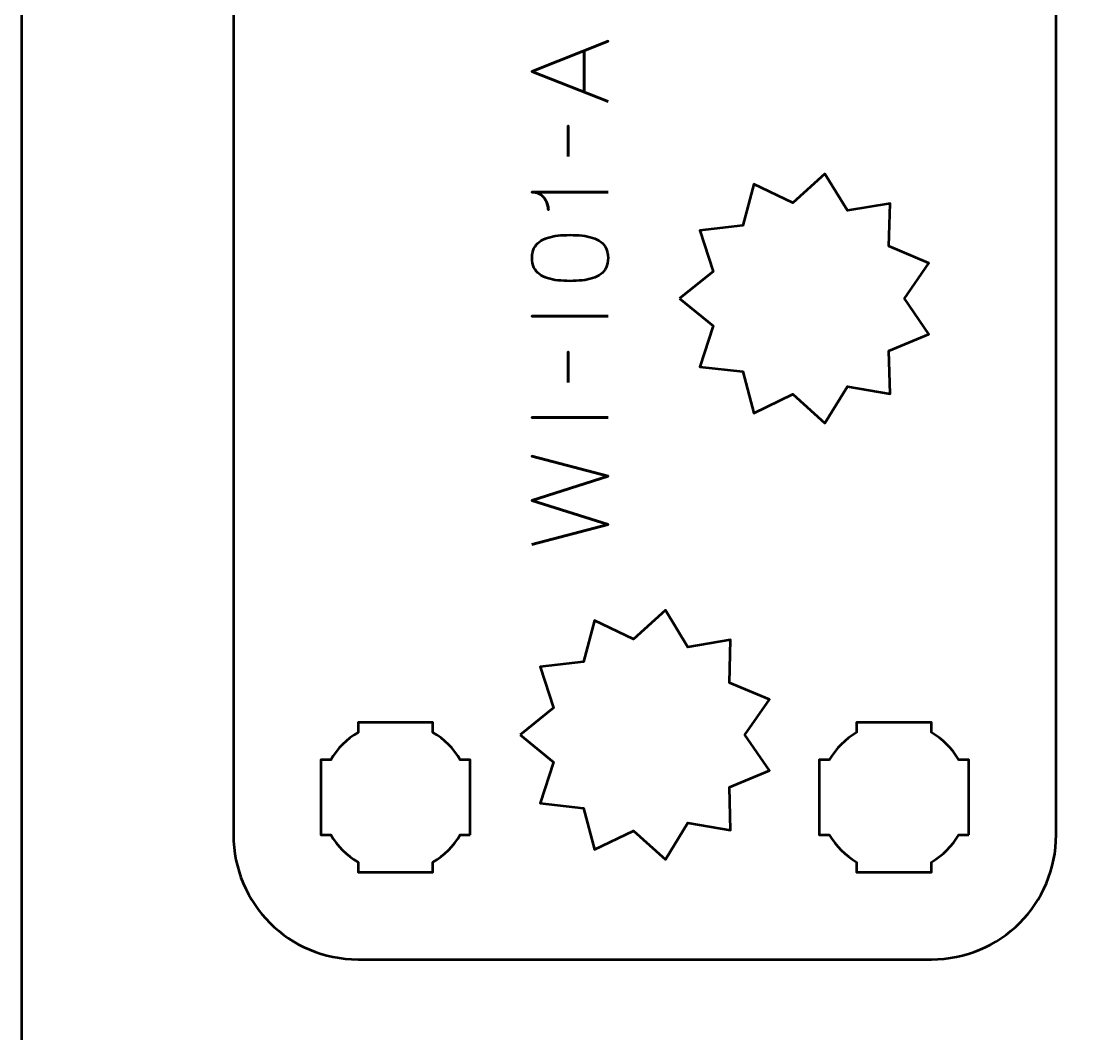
# Model space of a CAD drawing. Header units: centimetres. Extents: x -21 to 0, y -29.7 to 0.
# Drawn here: x -21 to -16.68, y -16.197 to -12.139 of the extents above; entities that cross this region are included whole.
import ezdxf

# ---------------------------------------------------------------- set-up
doc = ezdxf.new("R2010")
doc.units = ezdxf.units.CM
doc.header["$MEASUREMENT"] = 0
doc.layers.add('Layer 1', color=7, linetype='Continuous')

msp = doc.modelspace()

# ---------------------------------------------------------------- linework, layer by layer
at = {"layer": 'Layer 1', "color": 1, "lineweight": 53}
msp.add_open_spline([(-21.00003, -29.19995), (-21.00003, -29.19995), (-21.00003, -10.09992), (-21.00003, -10.09992), (-21.00003, -10.09992), (-21.00003, -10.01709), (-20.93286, -9.94992), (-20.85003, -9.94992), (-20.85003, -9.94992), (-20.7672, -9.94992), (-20.70003, -9.88275), (-20.70003, -9.79992), (-20.70003, -9.79992), (-20.70003, -9.71709), (-20.7672, -9.64992), (-20.85003, -9.64992), (-20.85003, -9.64992), (-20.93286, -9.64992), (-21.00003, -9.58275), (-21.00003, -9.49992), (-21.00003, -9.49992), (-21.00003, -9.41709), (-20.93286, -9.34992), (-20.85003, -9.34992), (-20.85003, -9.34992), (-20.7672, -9.34992), (-20.70003, -9.28275), (-20.70003, -9.19992), (-20.70003, -9.19992), (-20.70003, -9.11709), (-20.7672, -9.04992), (-20.85003, -9.04992), (-20.85003, -9.04992), (-20.93286, -9.04992), (-21.00003, -8.98275), (-21.00003, -8.89992), (-21.00003, -8.89992), (-21.00003, -8.81709), (-20.93286, -8.74992), (-20.85003, -8.74992), (-20.85003, -8.74992), (-20.7672, -8.74992), (-20.70003, -8.68275), (-20.70003, -8.59992), (-20.70003, -8.59992), (-20.70003, -8.51709), (-20.7672, -8.44992), (-20.85003, -8.44992), (-20.85003, -8.44992), (-20.93286, -8.44992), (-21.00003, -8.38275), (-21.00003, -8.29992), (-21.00003, -8.29992), (-21.00003, -8.21709), (-20.93286, -8.14992), (-20.85003, -8.14992), (-20.85003, -8.14992), (-20.7672, -8.14992), (-20.70003, -8.08275), (-20.70003, -7.99992), (-20.70003, -7.99992), (-20.70003, -7.91709), (-20.7672, -7.84992), (-20.85003, -7.84992), (-20.85003, -7.84992), (-20.93286, -7.84992), (-21.00003, -7.78275), (-21.00003, -7.69992), (-21.00003, -7.69992), (-21.00003, -7.61709), (-20.93286, -7.54992), (-20.85003, -7.54992), (-20.85003, -7.54992), (-20.7672, -7.54992), (-20.70003, -7.48275), (-20.70003, -7.39992), (-20.70003, -7.39992), (-20.70003, -7.31709), (-20.7672, -7.24992), (-20.85003, -7.24992), (-20.85003, -7.24992), (-20.93286, -7.24992), (-21.00003, -7.18275), (-21.00003, -7.09992), (-21.00003, -7.09992), (-21.00003, -7.01709), (-20.93286, -6.94992), (-20.85003, -6.94992), (-20.85003, -6.94992), (-20.7672, -6.94992), (-20.70003, -6.88275), (-20.70003, -6.79992), (-20.70003, -6.79992), (-20.70003, -6.71709), (-20.7672, -6.64992), (-20.85003, -6.64992), (-20.85003, -6.64992), (-20.93286, -6.64992), (-21.00003, -6.58275), (-21.00003, -6.49992), (-21.00003, -6.49992), (-21.00003, -6.41709), (-20.93286, -6.34992), (-20.85003, -6.34992), (-20.85003, -6.34992), (-20.7672, -6.34992), (-20.70003, -6.28275), (-20.70003, -6.19992), (-20.70003, -6.19992), (-20.70003, -6.11709), (-20.7672, -6.04992), (-20.85003, -6.04992), (-20.85003, -6.04992), (-20.93286, -6.04992), (-21.00003, -5.98275), (-21.00003, -5.89992), (-21.00003, -5.89992), (-21.00003, -5.81709), (-20.93286, -5.74992), (-20.85003, -5.74992), (-20.85003, -5.74992), (-20.7672, -5.74992), (-20.70003, -5.68275), (-20.70003, -5.59992), (-20.70003, -5.59992), (-20.70003, -5.51709), (-20.7672, -5.44992), (-20.85003, -5.44992), (-20.85003, -5.44992), (-20.93286, -5.44992), (-21.00003, -5.38275), (-21.00003, -5.29992), (-21.00003, -5.29992), (-21.00003, -5.21709), (-20.93286, -5.14992), (-20.85003, -5.14992), (-20.85003, -5.14992), (-20.7672, -5.14992), (-20.70003, -5.08275), (-20.70003, -4.99992), (-20.70003, -4.99992), (-20.70003, -4.91709), (-20.7672, -4.84992), (-20.85003, -4.84992), (-20.85003, -4.84992), (-20.93286, -4.84992), (-21.00003, -4.78275), (-21.00003, -4.69992), (-21.00003, -4.69992), (-21.00003, -4.61709), (-20.93286, -4.54992), (-20.85003, -4.54992), (-20.85003, -4.54992), (-20.7672, -4.54992), (-20.70003, -4.48275), (-20.70003, -4.39992), (-20.70003, -4.39992), (-20.70003, -4.31709), (-20.7672, -4.24992), (-20.85003, -4.24992), (-20.85003, -4.24992), (-20.93286, -4.24992), (-21.00003, -4.18275), (-21.00003, -4.09992), (-21.00003, -4.09992), (-21.00003, -4.01709), (-20.93286, -3.94992), (-20.85003, -3.94992), (-20.85003, -3.94992), (-20.7672, -3.94992), (-20.70003, -3.88275), (-20.70003, -3.79992), (-20.70003, -3.79992), (-20.70003, -3.71709), (-20.7672, -3.64992), (-20.85003, -3.64992), (-20.85003, -3.64992), (-20.93286, -3.64992), (-21.00003, -3.58275), (-21.00003, -3.49992), (-21.00003, -3.49992), (-21.00003, -3.41709), (-20.93286, -3.34992), (-20.85003, -3.34992), (-20.85003, -3.34992), (-20.7672, -3.34992), (-20.70003, -3.28275), (-20.70003, -3.19992), (-20.70003, -3.19992), (-20.70003, -3.11709), (-20.7672, -3.04992), (-20.85003, -3.04992), (-20.85003, -3.04992), (-20.93286, -3.04992), (-21.00003, -2.98275), (-21.00003, -2.89992), (-21.00003, -2.89992), (-21.00003, -2.81709), (-20.93286, -2.74992), (-20.85003, -2.74992), (-20.85003, -2.74992), (-20.7672, -2.74992), (-20.70003, -2.68275), (-20.70003, -2.59992), (-20.70003, -2.59992), (-20.70003, -2.51709), (-20.7672, -2.44992), (-20.85003, -2.44992), (-20.85003, -2.44992), (-20.93286, -2.44992), (-21.00003, -2.38275), (-21.00003, -2.29992), (-21.00003, -2.29992), (-21.00003, -2.21709), (-20.93286, -2.14992), (-20.85003, -2.14992), (-20.85003, -2.14992), (-20.7672, -2.14992), (-20.70003, -2.08275), (-20.70003, -1.99992), (-20.70003, -1.99992), (-20.70003, -1.91709), (-20.7672, -1.84992), (-20.85003, -1.84992), (-20.85003, -1.84992), (-20.93286, -1.84992), (-21.00003, -1.78275), (-21.00003, -1.69992), (-21.00003, -1.69992), (-21.00003, -1.61709), (-20.93286, -1.54992), (-20.85003, -1.54992), (-20.85003, -1.54992), (-20.7672, -1.54992), (-20.70003, -1.48275), (-20.70003, -1.39992), (-20.70003, -1.39992), (-20.70003, -1.31709), (-20.7672, -1.24992), (-20.85003, -1.24992), (-20.85003, -1.24992), (-20.93286, -1.24992), (-21.00003, -1.18275), (-21.00003, -1.09992), (-21.00003, -1.09992), (-21.00003, -1.09992), (-21.00003, -0.49992), (-21.00003, -0.49992), (-21.00003, -0.49992), (-21.00003, -0.22295), (-20.77694, 0.00004), (-20.49994, 0.00004), (-20.49994, 0.00004), (-20.49994, 0.00004), (-0.50008, 0.00004), (-0.50008, 0.00004), (-0.50008, 0.00004), (-0.22294, 0.00004), (0.00002, -0.22295), (0.00002, -0.49992), (0.00002, -0.49992), (0.00002, -0.49992), (0.00002, -29.19995), (0.00002, -29.19995), (0.00002, -29.19995), (0.00002, -29.47695), (-0.22294, -29.70004), (-0.50008, -29.70004), (-0.50008, -29.70004), (-0.50008, -29.70004), (-20.49994, -29.70004), (-20.49994, -29.70004), (-20.49994, -29.70004), (-20.77694, -29.70004), (-21.00003, -29.47695), (-21.00003, -29.19995)], degree=3, knots=[0, 0, 0, 0, 0.0144928, 0.0144928, 0.0144928, 0.0144928, 0.0289855, 0.0289855, 0.0289855, 0.0289855, 0.0434783, 0.0434783, 0.0434783, 0.0434783, 0.057971, 0.057971, 0.057971, 0.057971, 0.0724638, 0.0724638, 0.0724638, 0.0724638, 0.0869565, 0.0869565, 0.0869565, 0.0869565, 0.1014493, 0.1014493, 0.1014493, 0.1014493, 0.115942, 0.115942, 0.115942, 0.115942, 0.1304348, 0.1304348, 0.1304348, 0.1304348, 0.1449275, 0.1449275, 0.1449275, 0.1449275, 0.1594203, 0.1594203, 0.1594203, 0.1594203, 0.173913, 0.173913, 0.173913, 0.173913, 0.1884058, 0.1884058, 0.1884058, 0.1884058, 0.2028986, 0.2028986, 0.2028986, 0.2028986, 0.2173913, 0.2173913, 0.2173913, 0.2173913, 0.2318841, 0.2318841, 0.2318841, 0.2318841, 0.2463768, 0.2463768, 0.2463768, 0.2463768, 0.2608696, 0.2608696, 0.2608696, 0.2608696, 0.2753623, 0.2753623, 0.2753623, 0.2753623, 0.2898551, 0.2898551, 0.2898551, 0.2898551, 0.3043478, 0.3043478, 0.3043478, 0.3043478, 0.3188406, 0.3188406, 0.3188406, 0.3188406, 0.3333333, 0.3333333, 0.3333333, 0.3333333, 0.3478261, 0.3478261, 0.3478261, 0.3478261, 0.3623188, 0.3623188, 0.3623188, 0.3623188, 0.3768116, 0.3768116, 0.3768116, 0.3768116, 0.3913043, 0.3913043, 0.3913043, 0.3913043, 0.4057971, 0.4057971, 0.4057971, 0.4057971, 0.4202899, 0.4202899, 0.4202899, 0.4202899, 0.4347826, 0.4347826, 0.4347826, 0.4347826, 0.4492754, 0.4492754, 0.4492754, 0.4492754, 0.4637681, 0.4637681, 0.4637681, 0.4637681, 0.4782609, 0.4782609, 0.4782609, 0.4782609, 0.4927536, 0.4927536, 0.4927536, 0.4927536, 0.5072464, 0.5072464, 0.5072464, 0.5072464, 0.5217391, 0.5217391, 0.5217391, 0.5217391, 0.5362319, 0.5362319, 0.5362319, 0.5362319, 0.5507246, 0.5507246, 0.5507246, 0.5507246, 0.5652174, 0.5652174, 0.5652174, 0.5652174, 0.5797101, 0.5797101, 0.5797101, 0.5797101, 0.5942029, 0.5942029, 0.5942029, 0.5942029, 0.6086957, 0.6086957, 0.6086957, 0.6086957, 0.6231884, 0.6231884, 0.6231884, 0.6231884, 0.6376812, 0.6376812, 0.6376812, 0.6376812, 0.6521739, 0.6521739, 0.6521739, 0.6521739, 0.6666667, 0.6666667, 0.6666667, 0.6666667, 0.6811594, 0.6811594, 0.6811594, 0.6811594, 0.6956522, 0.6956522, 0.6956522, 0.6956522, 0.7101449, 0.7101449, 0.7101449, 0.7101449, 0.7246377, 0.7246377, 0.7246377, 0.7246377, 0.7391304, 0.7391304, 0.7391304, 0.7391304, 0.7536232, 0.7536232, 0.7536232, 0.7536232, 0.7681159, 0.7681159, 0.7681159, 0.7681159, 0.7826087, 0.7826087, 0.7826087, 0.7826087, 0.7971014, 0.7971014, 0.7971014, 0.7971014, 0.8115942, 0.8115942, 0.8115942, 0.8115942, 0.826087, 0.826087, 0.826087, 0.826087, 0.8405797, 0.8405797, 0.8405797, 0.8405797, 0.8550725, 0.8550725, 0.8550725, 0.8550725, 0.8695652, 0.8695652, 0.8695652, 0.8695652, 0.884058, 0.884058, 0.884058, 0.884058, 0.8985507, 0.8985507, 0.8985507, 0.8985507, 0.9130435, 0.9130435, 0.9130435, 0.9130435, 0.9275362, 0.9275362, 0.9275362, 0.9275362, 0.942029, 0.942029, 0.942029, 0.942029, 0.9565217, 0.9565217, 0.9565217, 0.9565217, 0.9710145, 0.9710145, 0.9710145, 0.9710145, 0.9855072, 0.9855072, 0.9855072, 0.9855072, 1, 1, 1, 1], dxfattribs=at)
at = {"layer": 'Layer 1', "color": 3, "lineweight": 53}
msp.add_open_spline([(-20.15003, -15.39994), (-20.15003, -15.39994), (-20.15003, -11.10007), (-20.15003, -11.10007), (-20.15003, -11.10007), (-20.15003, -10.82293), (-19.92694, -10.59997), (-19.64994, -10.59997), (-19.64994, -10.59997), (-19.64994, -10.59997), (-17.35007, -10.59997), (-17.35007, -10.59997), (-17.35007, -10.59997), (-17.07293, -10.59997), (-16.84997, -10.82293), (-16.84997, -11.10007), (-16.84997, -11.10007), (-16.84997, -11.10007), (-16.84997, -15.39994), (-16.84997, -15.39994), (-16.84997, -15.39994), (-16.84997, -15.67694), (-17.07293, -15.90003), (-17.35007, -15.90003), (-17.35007, -15.90003), (-17.35007, -15.90003), (-19.64994, -15.90003), (-19.64994, -15.90003), (-19.64994, -15.90003), (-19.92694, -15.90003), (-20.15003, -15.67694), (-20.15003, -15.39994)], degree=3, knots=[0, 0, 0, 0, 0.125, 0.125, 0.125, 0.125, 0.25, 0.25, 0.25, 0.25, 0.375, 0.375, 0.375, 0.375, 0.5, 0.5, 0.5, 0.5, 0.625, 0.625, 0.625, 0.625, 0.75, 0.75, 0.75, 0.75, 0.875, 0.875, 0.875, 0.875, 1, 1, 1, 1], dxfattribs=at)
at = {"layer": 'Layer 1', "color": 5, "lineweight": 53}
for points, knots in [([(-18.64739, -12.46028), (-18.64739, -12.46028), (-18.95261, -12.33921), (-18.95261, -12.33921), (-18.95261, -12.33921), (-18.95261, -12.33921), (-18.64739, -12.21771), (-18.64739, -12.21771), (-18.64739, -12.21771), (-18.64739, -12.21771), (-18.95261, -12.33921), (-18.95261, -12.33921), (-18.95261, -12.33921), (-18.95261, -12.33921), (-18.64739, -12.46028), (-18.64739, -12.46028)], [0, 0, 0, 0, 0.25, 0.25, 0.25, 0.25, 0.5, 0.5, 0.5, 0.5, 0.75, 0.75, 0.75, 0.75, 1, 1, 1, 1]), ([(-18.74349, -12.42218), (-18.74349, -12.42218), (-18.74349, -12.25624), (-18.74349, -12.25624), (-18.74349, -12.25624), (-18.74349, -12.25624), (-18.74349, -12.42218), (-18.74349, -12.42218)], [0, 0, 0, 0, 0.5, 0.5, 0.5, 0.5, 1, 1, 1, 1]), ([(-18.80699, -12.68041), (-18.80699, -12.68041), (-18.80699, -12.55722), (-18.80699, -12.55722), (-18.80699, -12.55722), (-18.80699, -12.55722), (-18.80699, -12.68041), (-18.80699, -12.68041)], [0, 0, 0, 0, 0.5, 0.5, 0.5, 0.5, 1, 1, 1, 1]), ([(-18.64739, -12.82264), (-18.64739, -12.82264), (-18.95261, -12.82264), (-18.95261, -12.82264), (-18.95261, -12.82264), (-18.94224, -12.82271), (-18.93335, -12.82455), (-18.92594, -12.82808), (-18.92594, -12.82808), (-18.91846, -12.83153), (-18.91232, -12.83612), (-18.90739, -12.84176), (-18.90739, -12.84176), (-18.90245, -12.84741), (-18.8985, -12.85348), (-18.89553, -12.85997), (-18.89553, -12.85997), (-18.89264, -12.86646), (-18.89045, -12.87274), (-18.88911, -12.87881), (-18.88911, -12.87881), (-18.8877, -12.88494), (-18.88685, -12.89017), (-18.88657, -12.89461), (-18.88657, -12.89461), (-18.88685, -12.89017), (-18.8877, -12.88494), (-18.88911, -12.87881), (-18.88911, -12.87881), (-18.89045, -12.87274), (-18.89264, -12.86646), (-18.89553, -12.85997), (-18.89553, -12.85997), (-18.8985, -12.85348), (-18.90245, -12.84741), (-18.90739, -12.84176), (-18.90739, -12.84176), (-18.91232, -12.83612), (-18.91846, -12.83153), (-18.92594, -12.82808), (-18.92594, -12.82808), (-18.93335, -12.82455), (-18.94224, -12.82271), (-18.95261, -12.82264), (-18.95261, -12.82264), (-18.95261, -12.82264), (-18.64739, -12.82264), (-18.64739, -12.82264)], [0, 0, 0, 0, 0.0833333, 0.0833333, 0.0833333, 0.0833333, 0.1666667, 0.1666667, 0.1666667, 0.1666667, 0.25, 0.25, 0.25, 0.25, 0.3333333, 0.3333333, 0.3333333, 0.3333333, 0.4166667, 0.4166667, 0.4166667, 0.4166667, 0.5, 0.5, 0.5, 0.5, 0.5833333, 0.5833333, 0.5833333, 0.5833333, 0.6666667, 0.6666667, 0.6666667, 0.6666667, 0.75, 0.75, 0.75, 0.75, 0.8333333, 0.8333333, 0.8333333, 0.8333333, 0.9166667, 0.9166667, 0.9166667, 0.9166667, 1, 1, 1, 1]), ([(-18.64739, -13.08722), (-18.64746, -13.07241), (-18.65007, -13.05964), (-18.65515, -13.04898), (-18.65515, -13.04898), (-18.66023, -13.0384), (-18.6675, -13.02958), (-18.67674, -13.02253), (-18.67674, -13.02253), (-18.68605, -13.01554), (-18.69706, -13.01004), (-18.70976, -13.00595), (-18.70976, -13.00595), (-18.72246, -13.00192), (-18.73636, -12.99903), (-18.7516, -12.99741), (-18.7516, -12.99741), (-18.76684, -12.99571), (-18.78286, -12.99487), (-18.79979, -12.99494), (-18.79979, -12.99494), (-18.81665, -12.99487), (-18.83267, -12.99571), (-18.84784, -12.99741), (-18.84784, -12.99741), (-18.86301, -12.99903), (-18.87698, -13.00192), (-18.88968, -13.00595), (-18.88968, -13.00595), (-18.90231, -13.01004), (-18.91331, -13.01554), (-18.9227, -13.02253), (-18.9227, -13.02253), (-18.93201, -13.02958), (-18.93928, -13.0384), (-18.94436, -13.04898), (-18.94436, -13.04898), (-18.94951, -13.05964), (-18.95212, -13.07241), (-18.95219, -13.08722), (-18.95219, -13.08722), (-18.95212, -13.10204), (-18.94951, -13.11481), (-18.94436, -13.12547), (-18.94436, -13.12547), (-18.93928, -13.13605), (-18.93201, -13.14487), (-18.9227, -13.15192), (-18.9227, -13.15192), (-18.91331, -13.15891), (-18.90231, -13.16441), (-18.88968, -13.1685), (-18.88968, -13.1685), (-18.87698, -13.17253), (-18.86301, -13.17542), (-18.84784, -13.17704), (-18.84784, -13.17704), (-18.83267, -13.17873), (-18.81665, -13.17958), (-18.79979, -13.17951), (-18.79979, -13.17951), (-18.78286, -13.17958), (-18.76684, -13.17873), (-18.7516, -13.17704), (-18.7516, -13.17704), (-18.73636, -13.17542), (-18.72246, -13.17253), (-18.70976, -13.1685), (-18.70976, -13.1685), (-18.69706, -13.16441), (-18.68605, -13.15891), (-18.67674, -13.15192), (-18.67674, -13.15192), (-18.6675, -13.14487), (-18.66023, -13.13605), (-18.65515, -13.12547), (-18.65515, -13.12547), (-18.65007, -13.11481), (-18.64746, -13.10204), (-18.64739, -13.08722)], [0, 0, 0, 0, 0.05, 0.05, 0.05, 0.05, 0.1, 0.1, 0.1, 0.1, 0.15, 0.15, 0.15, 0.15, 0.2, 0.2, 0.2, 0.2, 0.25, 0.25, 0.25, 0.25, 0.3, 0.3, 0.3, 0.3, 0.35, 0.35, 0.35, 0.35, 0.4, 0.4, 0.4, 0.4, 0.45, 0.45, 0.45, 0.45, 0.5, 0.5, 0.5, 0.5, 0.55, 0.55, 0.55, 0.55, 0.6, 0.6, 0.6, 0.6, 0.65, 0.65, 0.65, 0.65, 0.7, 0.7, 0.7, 0.7, 0.75, 0.75, 0.75, 0.75, 0.8, 0.8, 0.8, 0.8, 0.85, 0.85, 0.85, 0.85, 0.9, 0.9, 0.9, 0.9, 0.95, 0.95, 0.95, 0.95, 1, 1, 1, 1]), ([(-18.64739, -13.08722), (-18.64746, -13.07241), (-18.65007, -13.05964), (-18.65515, -13.04898), (-18.65515, -13.04898), (-18.66023, -13.0384), (-18.6675, -13.02958), (-18.67674, -13.02253), (-18.67674, -13.02253), (-18.68605, -13.01554), (-18.69706, -13.01004), (-18.70976, -13.00595), (-18.70976, -13.00595), (-18.72246, -13.00192), (-18.73636, -12.99903), (-18.7516, -12.99741), (-18.7516, -12.99741), (-18.76684, -12.99571), (-18.78286, -12.99487), (-18.79979, -12.99494), (-18.79979, -12.99494), (-18.81665, -12.99487), (-18.83267, -12.99571), (-18.84784, -12.99741), (-18.84784, -12.99741), (-18.86301, -12.99903), (-18.87698, -13.00192), (-18.88968, -13.00595), (-18.88968, -13.00595), (-18.90231, -13.01004), (-18.91331, -13.01554), (-18.9227, -13.02253), (-18.9227, -13.02253), (-18.93201, -13.02958), (-18.93928, -13.0384), (-18.94436, -13.04898), (-18.94436, -13.04898), (-18.94951, -13.05964), (-18.95212, -13.07241), (-18.95219, -13.08722), (-18.95219, -13.08722), (-18.95212, -13.10204), (-18.94951, -13.11481), (-18.94436, -13.12547), (-18.94436, -13.12547), (-18.93928, -13.13605), (-18.93201, -13.14487), (-18.9227, -13.15192), (-18.9227, -13.15192), (-18.91331, -13.15891), (-18.90231, -13.16441), (-18.88968, -13.1685), (-18.88968, -13.1685), (-18.87698, -13.17253), (-18.86301, -13.17542), (-18.84784, -13.17704), (-18.84784, -13.17704), (-18.83267, -13.17873), (-18.81665, -13.17958), (-18.79979, -13.17951), (-18.79979, -13.17951), (-18.78286, -13.17958), (-18.76684, -13.17873), (-18.7516, -13.17704), (-18.7516, -13.17704), (-18.73636, -13.17542), (-18.72246, -13.17253), (-18.70976, -13.1685), (-18.70976, -13.1685), (-18.69706, -13.16441), (-18.68605, -13.15891), (-18.67674, -13.15192), (-18.67674, -13.15192), (-18.6675, -13.14487), (-18.66023, -13.13605), (-18.65515, -13.12547), (-18.65515, -13.12547), (-18.65007, -13.11481), (-18.64746, -13.10204), (-18.64739, -13.08722)], [0, 0, 0, 0, 0.05, 0.05, 0.05, 0.05, 0.1, 0.1, 0.1, 0.1, 0.15, 0.15, 0.15, 0.15, 0.2, 0.2, 0.2, 0.2, 0.25, 0.25, 0.25, 0.25, 0.3, 0.3, 0.3, 0.3, 0.35, 0.35, 0.35, 0.35, 0.4, 0.4, 0.4, 0.4, 0.45, 0.45, 0.45, 0.45, 0.5, 0.5, 0.5, 0.5, 0.55, 0.55, 0.55, 0.55, 0.6, 0.6, 0.6, 0.6, 0.65, 0.65, 0.65, 0.65, 0.7, 0.7, 0.7, 0.7, 0.75, 0.75, 0.75, 0.75, 0.8, 0.8, 0.8, 0.8, 0.85, 0.85, 0.85, 0.85, 0.9, 0.9, 0.9, 0.9, 0.95, 0.95, 0.95, 0.95, 1, 1, 1, 1]), ([(-18.64739, -13.32048), (-18.64739, -13.32048), (-18.95261, -13.32048), (-18.95261, -13.32048), (-18.95261, -13.32048), (-18.95261, -13.32048), (-18.64739, -13.32048), (-18.64739, -13.32048)], [0, 0, 0, 0, 0.5, 0.5, 0.5, 0.5, 1, 1, 1, 1]), ([(-18.80699, -13.58633), (-18.80699, -13.58633), (-18.80699, -13.46314), (-18.80699, -13.46314), (-18.80699, -13.46314), (-18.80699, -13.46314), (-18.80699, -13.58633), (-18.80699, -13.58633)], [0, 0, 0, 0, 0.5, 0.5, 0.5, 0.5, 1, 1, 1, 1]), ([(-18.64739, -13.7273), (-18.64739, -13.7273), (-18.95261, -13.7273), (-18.95261, -13.7273), (-18.95261, -13.7273), (-18.95261, -13.7273), (-18.64739, -13.7273), (-18.64739, -13.7273)], [0, 0, 0, 0, 0.5, 0.5, 0.5, 0.5, 1, 1, 1, 1]), ([(-18.95261, -14.23657), (-18.95261, -14.23657), (-18.64739, -14.15614), (-18.64739, -14.15614), (-18.64739, -14.15614), (-18.64739, -14.15614), (-18.95261, -14.0592), (-18.95261, -14.0592), (-18.95261, -14.0592), (-18.95261, -14.0592), (-18.64739, -13.96225), (-18.64739, -13.96225), (-18.64739, -13.96225), (-18.64739, -13.96225), (-18.95261, -13.88182), (-18.95261, -13.88182), (-18.95261, -13.88182), (-18.95261, -13.88182), (-18.64739, -13.96225), (-18.64739, -13.96225), (-18.64739, -13.96225), (-18.64739, -13.96225), (-18.95261, -14.0592), (-18.95261, -14.0592), (-18.95261, -14.0592), (-18.95261, -14.0592), (-18.64739, -14.15614), (-18.64739, -14.15614), (-18.64739, -14.15614), (-18.64739, -14.15614), (-18.95261, -14.23657), (-18.95261, -14.23657)], [0, 0, 0, 0, 0.125, 0.125, 0.125, 0.125, 0.25, 0.25, 0.25, 0.25, 0.375, 0.375, 0.375, 0.375, 0.5, 0.5, 0.5, 0.5, 0.625, 0.625, 0.625, 0.625, 0.75, 0.75, 0.75, 0.75, 0.875, 0.875, 0.875, 0.875, 1, 1, 1, 1])]:
    msp.add_open_spline(points, degree=3, knots=knots, dxfattribs=at)
at = {"layer": 'Layer 1', "lineweight": 53}
for points, knots in [([(-18.36031, -13.25), (-18.36031, -13.25), (-18.22584, -13.14076), (-18.22584, -13.14076), (-18.22584, -13.14076), (-18.22584, -13.14076), (-18.27929, -12.97689), (-18.27929, -12.97689), (-18.27929, -12.97689), (-18.27929, -12.97689), (-18.1065, -12.95696), (-18.1065, -12.95696), (-18.1065, -12.95696), (-18.1065, -12.95696), (-18.06198, -12.7905), (-18.06198, -12.7905), (-18.06198, -12.7905), (-18.06198, -12.7905), (-17.90573, -12.8662), (-17.90573, -12.8662), (-17.90573, -12.8662), (-17.90573, -12.8662), (-17.77734, -12.75), (-17.77734, -12.75), (-17.77734, -12.75), (-17.77734, -12.75), (-17.68724, -12.89729), (-17.68724, -12.89729), (-17.68724, -12.89729), (-17.68724, -12.89729), (-17.51578, -12.86824), (-17.51578, -12.86824), (-17.51578, -12.86824), (-17.51578, -12.86824), (-17.52043, -13.04037), (-17.52043, -13.04037), (-17.52043, -13.04037), (-17.52043, -13.04037), (-17.36031, -13.10769), (-17.36031, -13.10769), (-17.36031, -13.10769), (-17.36031, -13.10769), (-17.45824, -13.25), (-17.45824, -13.25), (-17.45824, -13.25), (-17.45824, -13.25), (-17.36031, -13.39231), (-17.36031, -13.39231), (-17.36031, -13.39231), (-17.36031, -13.39231), (-17.52043, -13.45963), (-17.52043, -13.45963), (-17.52043, -13.45963), (-17.52043, -13.45963), (-17.51578, -13.63176), (-17.51578, -13.63176), (-17.51578, -13.63176), (-17.51578, -13.63176), (-17.68724, -13.60271), (-17.68724, -13.60271), (-17.68724, -13.60271), (-17.68724, -13.60271), (-17.77734, -13.75), (-17.77734, -13.75), (-17.77734, -13.75), (-17.77734, -13.75), (-17.90573, -13.6338), (-17.90573, -13.6338), (-17.90573, -13.6338), (-17.90573, -13.6338), (-18.06198, -13.7095), (-18.06198, -13.7095), (-18.06198, -13.7095), (-18.06198, -13.7095), (-18.1065, -13.54304), (-18.1065, -13.54304), (-18.1065, -13.54304), (-18.1065, -13.54304), (-18.27929, -13.52311), (-18.27929, -13.52311), (-18.27929, -13.52311), (-18.27929, -13.52311), (-18.22584, -13.35924), (-18.22584, -13.35924), (-18.22584, -13.35924), (-18.22584, -13.35924), (-18.36031, -13.25), (-18.36031, -13.25)], [0, 0, 0, 0, 0.0454545, 0.0454545, 0.0454545, 0.0454545, 0.0909091, 0.0909091, 0.0909091, 0.0909091, 0.1363636, 0.1363636, 0.1363636, 0.1363636, 0.1818182, 0.1818182, 0.1818182, 0.1818182, 0.2272727, 0.2272727, 0.2272727, 0.2272727, 0.2727273, 0.2727273, 0.2727273, 0.2727273, 0.3181818, 0.3181818, 0.3181818, 0.3181818, 0.3636364, 0.3636364, 0.3636364, 0.3636364, 0.4090909, 0.4090909, 0.4090909, 0.4090909, 0.4545455, 0.4545455, 0.4545455, 0.4545455, 0.5, 0.5, 0.5, 0.5, 0.5454545, 0.5454545, 0.5454545, 0.5454545, 0.5909091, 0.5909091, 0.5909091, 0.5909091, 0.6363636, 0.6363636, 0.6363636, 0.6363636, 0.6818182, 0.6818182, 0.6818182, 0.6818182, 0.7272727, 0.7272727, 0.7272727, 0.7272727, 0.7727273, 0.7727273, 0.7727273, 0.7727273, 0.8181818, 0.8181818, 0.8181818, 0.8181818, 0.8636364, 0.8636364, 0.8636364, 0.8636364, 0.9090909, 0.9090909, 0.9090909, 0.9090909, 0.9545455, 0.9545455, 0.9545455, 0.9545455, 1, 1, 1, 1]), ([(-19, -15), (-19, -15), (-18.86553, -14.89076), (-18.86553, -14.89076), (-18.86553, -14.89076), (-18.86553, -14.89076), (-18.91898, -14.72689), (-18.91898, -14.72689), (-18.91898, -14.72689), (-18.91898, -14.72689), (-18.74619, -14.70696), (-18.74619, -14.70696), (-18.74619, -14.70696), (-18.74619, -14.70696), (-18.70167, -14.5405), (-18.70167, -14.5405), (-18.70167, -14.5405), (-18.70167, -14.5405), (-18.54542, -14.6162), (-18.54542, -14.6162), (-18.54542, -14.6162), (-18.54542, -14.6162), (-18.41703, -14.5), (-18.41703, -14.5), (-18.41703, -14.5), (-18.41703, -14.5), (-18.32693, -14.64729), (-18.32693, -14.64729), (-18.32693, -14.64729), (-18.32693, -14.64729), (-18.15547, -14.61824), (-18.15547, -14.61824), (-18.15547, -14.61824), (-18.15547, -14.61824), (-18.16012, -14.79037), (-18.16012, -14.79037), (-18.16012, -14.79037), (-18.16012, -14.79037), (-18, -14.85769), (-18, -14.85769), (-18, -14.85769), (-18, -14.85769), (-18.09793, -15), (-18.09793, -15), (-18.09793, -15), (-18.09793, -15), (-18, -15.14231), (-18, -15.14231), (-18, -15.14231), (-18, -15.14231), (-18.16012, -15.20963), (-18.16012, -15.20963), (-18.16012, -15.20963), (-18.16012, -15.20963), (-18.15547, -15.38176), (-18.15547, -15.38176), (-18.15547, -15.38176), (-18.15547, -15.38176), (-18.32693, -15.35271), (-18.32693, -15.35271), (-18.32693, -15.35271), (-18.32693, -15.35271), (-18.41703, -15.5), (-18.41703, -15.5), (-18.41703, -15.5), (-18.41703, -15.5), (-18.54542, -15.3838), (-18.54542, -15.3838), (-18.54542, -15.3838), (-18.54542, -15.3838), (-18.70167, -15.4595), (-18.70167, -15.4595), (-18.70167, -15.4595), (-18.70167, -15.4595), (-18.74619, -15.29304), (-18.74619, -15.29304), (-18.74619, -15.29304), (-18.74619, -15.29304), (-18.91898, -15.27311), (-18.91898, -15.27311), (-18.91898, -15.27311), (-18.91898, -15.27311), (-18.86553, -15.10924), (-18.86553, -15.10924), (-18.86553, -15.10924), (-18.86553, -15.10924), (-19, -15), (-19, -15)], [0, 0, 0, 0, 0.0454545, 0.0454545, 0.0454545, 0.0454545, 0.0909091, 0.0909091, 0.0909091, 0.0909091, 0.1363636, 0.1363636, 0.1363636, 0.1363636, 0.1818182, 0.1818182, 0.1818182, 0.1818182, 0.2272727, 0.2272727, 0.2272727, 0.2272727, 0.2727273, 0.2727273, 0.2727273, 0.2727273, 0.3181818, 0.3181818, 0.3181818, 0.3181818, 0.3636364, 0.3636364, 0.3636364, 0.3636364, 0.4090909, 0.4090909, 0.4090909, 0.4090909, 0.4545455, 0.4545455, 0.4545455, 0.4545455, 0.5, 0.5, 0.5, 0.5, 0.5454545, 0.5454545, 0.5454545, 0.5454545, 0.5909091, 0.5909091, 0.5909091, 0.5909091, 0.6363636, 0.6363636, 0.6363636, 0.6363636, 0.6818182, 0.6818182, 0.6818182, 0.6818182, 0.7272727, 0.7272727, 0.7272727, 0.7272727, 0.7727273, 0.7727273, 0.7727273, 0.7727273, 0.8181818, 0.8181818, 0.8181818, 0.8181818, 0.8636364, 0.8636364, 0.8636364, 0.8636364, 0.9090909, 0.9090909, 0.9090909, 0.9090909, 0.9545455, 0.9545455, 0.9545455, 0.9545455, 1, 1, 1, 1]), ([(-19.2, -15.39994), (-19.2, -15.39994), (-19.24011, -15.39994), (-19.24011, -15.39994), (-19.24011, -15.39994), (-19.26643, -15.44555), (-19.30446, -15.48347), (-19.34993, -15.50979), (-19.34993, -15.50979), (-19.34993, -15.50979), (-19.34993, -15.55001), (-19.34993, -15.55001), (-19.34993, -15.55001), (-19.34993, -15.55001), (-19.5, -15.55001), (-19.5, -15.55001), (-19.5, -15.55001), (-19.5, -15.55001), (-19.64994, -15.55001), (-19.64994, -15.55001), (-19.64994, -15.55001), (-19.64994, -15.55001), (-19.64994, -15.50979), (-19.64994, -15.50979), (-19.64994, -15.50979), (-19.69555, -15.48347), (-19.73347, -15.44555), (-19.75979, -15.39994), (-19.75979, -15.39994), (-19.75979, -15.39994), (-19.80001, -15.39994), (-19.80001, -15.39994), (-19.80001, -15.39994), (-19.80001, -15.39994), (-19.80001, -15.25001), (-19.80001, -15.25001), (-19.80001, -15.25001), (-19.80001, -15.25001), (-19.80001, -15.09993), (-19.80001, -15.09993), (-19.80001, -15.09993), (-19.80001, -15.09993), (-19.75979, -15.09993), (-19.75979, -15.09993), (-19.75979, -15.09993), (-19.73347, -15.05446), (-19.69555, -15.01643), (-19.64994, -14.99011), (-19.64994, -14.99011), (-19.64994, -14.99011), (-19.64994, -14.95), (-19.64994, -14.95), (-19.64994, -14.95), (-19.64994, -14.95), (-19.5, -14.95), (-19.5, -14.95), (-19.5, -14.95), (-19.5, -14.95), (-19.34993, -14.95), (-19.34993, -14.95), (-19.34993, -14.95), (-19.34993, -14.95), (-19.34993, -14.99011), (-19.34993, -14.99011), (-19.34993, -14.99011), (-19.30446, -15.01643), (-19.26643, -15.05446), (-19.24011, -15.09993), (-19.24011, -15.09993), (-19.24011, -15.09993), (-19.2, -15.09993), (-19.2, -15.09993), (-19.2, -15.09993), (-19.2, -15.09993), (-19.2, -15.25001), (-19.2, -15.25001), (-19.2, -15.25001), (-19.2, -15.25001), (-19.2, -15.39994), (-19.2, -15.39994)], [0, 0, 0, 0, 0.05, 0.05, 0.05, 0.05, 0.1, 0.1, 0.1, 0.1, 0.15, 0.15, 0.15, 0.15, 0.2, 0.2, 0.2, 0.2, 0.25, 0.25, 0.25, 0.25, 0.3, 0.3, 0.3, 0.3, 0.35, 0.35, 0.35, 0.35, 0.4, 0.4, 0.4, 0.4, 0.45, 0.45, 0.45, 0.45, 0.5, 0.5, 0.5, 0.5, 0.55, 0.55, 0.55, 0.55, 0.6, 0.6, 0.6, 0.6, 0.65, 0.65, 0.65, 0.65, 0.7, 0.7, 0.7, 0.7, 0.75, 0.75, 0.75, 0.75, 0.8, 0.8, 0.8, 0.8, 0.85, 0.85, 0.85, 0.85, 0.9, 0.9, 0.9, 0.9, 0.95, 0.95, 0.95, 0.95, 1, 1, 1, 1]), ([(-17.19993, -15.39994), (-17.19993, -15.39994), (-17.24018, -15.39994), (-17.24018, -15.39994), (-17.24018, -15.39994), (-17.2665, -15.44555), (-17.30453, -15.48347), (-17.35, -15.50979), (-17.35, -15.50979), (-17.35, -15.50979), (-17.35, -15.55001), (-17.35, -15.55001), (-17.35, -15.55001), (-17.35, -15.55001), (-17.49993, -15.55001), (-17.49993, -15.55001), (-17.49993, -15.55001), (-17.49993, -15.55001), (-17.65, -15.55001), (-17.65, -15.55001), (-17.65, -15.55001), (-17.65, -15.55001), (-17.65, -15.50979), (-17.65, -15.50979), (-17.65, -15.50979), (-17.69548, -15.48347), (-17.73351, -15.44555), (-17.75982, -15.39994), (-17.75982, -15.39994), (-17.75982, -15.39994), (-17.79993, -15.39994), (-17.79993, -15.39994), (-17.79993, -15.39994), (-17.79993, -15.39994), (-17.79993, -15.25001), (-17.79993, -15.25001), (-17.79993, -15.25001), (-17.79993, -15.25001), (-17.79993, -15.09993), (-17.79993, -15.09993), (-17.79993, -15.09993), (-17.79993, -15.09993), (-17.75982, -15.09993), (-17.75982, -15.09993), (-17.75982, -15.09993), (-17.73351, -15.05446), (-17.69548, -15.01643), (-17.65, -14.99011), (-17.65, -14.99011), (-17.65, -14.99011), (-17.65, -14.95), (-17.65, -14.95), (-17.65, -14.95), (-17.65, -14.95), (-17.49993, -14.95), (-17.49993, -14.95), (-17.49993, -14.95), (-17.49993, -14.95), (-17.35, -14.95), (-17.35, -14.95), (-17.35, -14.95), (-17.35, -14.95), (-17.35, -14.99011), (-17.35, -14.99011), (-17.35, -14.99011), (-17.30453, -15.01643), (-17.2665, -15.05446), (-17.24018, -15.09993), (-17.24018, -15.09993), (-17.24018, -15.09993), (-17.19993, -15.09993), (-17.19993, -15.09993), (-17.19993, -15.09993), (-17.19993, -15.09993), (-17.19993, -15.25001), (-17.19993, -15.25001), (-17.19993, -15.25001), (-17.19993, -15.25001), (-17.19993, -15.39994), (-17.19993, -15.39994)], [0, 0, 0, 0, 0.05, 0.05, 0.05, 0.05, 0.1, 0.1, 0.1, 0.1, 0.15, 0.15, 0.15, 0.15, 0.2, 0.2, 0.2, 0.2, 0.25, 0.25, 0.25, 0.25, 0.3, 0.3, 0.3, 0.3, 0.35, 0.35, 0.35, 0.35, 0.4, 0.4, 0.4, 0.4, 0.45, 0.45, 0.45, 0.45, 0.5, 0.5, 0.5, 0.5, 0.55, 0.55, 0.55, 0.55, 0.6, 0.6, 0.6, 0.6, 0.65, 0.65, 0.65, 0.65, 0.7, 0.7, 0.7, 0.7, 0.75, 0.75, 0.75, 0.75, 0.8, 0.8, 0.8, 0.8, 0.85, 0.85, 0.85, 0.85, 0.9, 0.9, 0.9, 0.9, 0.95, 0.95, 0.95, 0.95, 1, 1, 1, 1])]:
    msp.add_open_spline(points, degree=3, knots=knots, dxfattribs=at)

doc.saveas('drawing.dxf')
